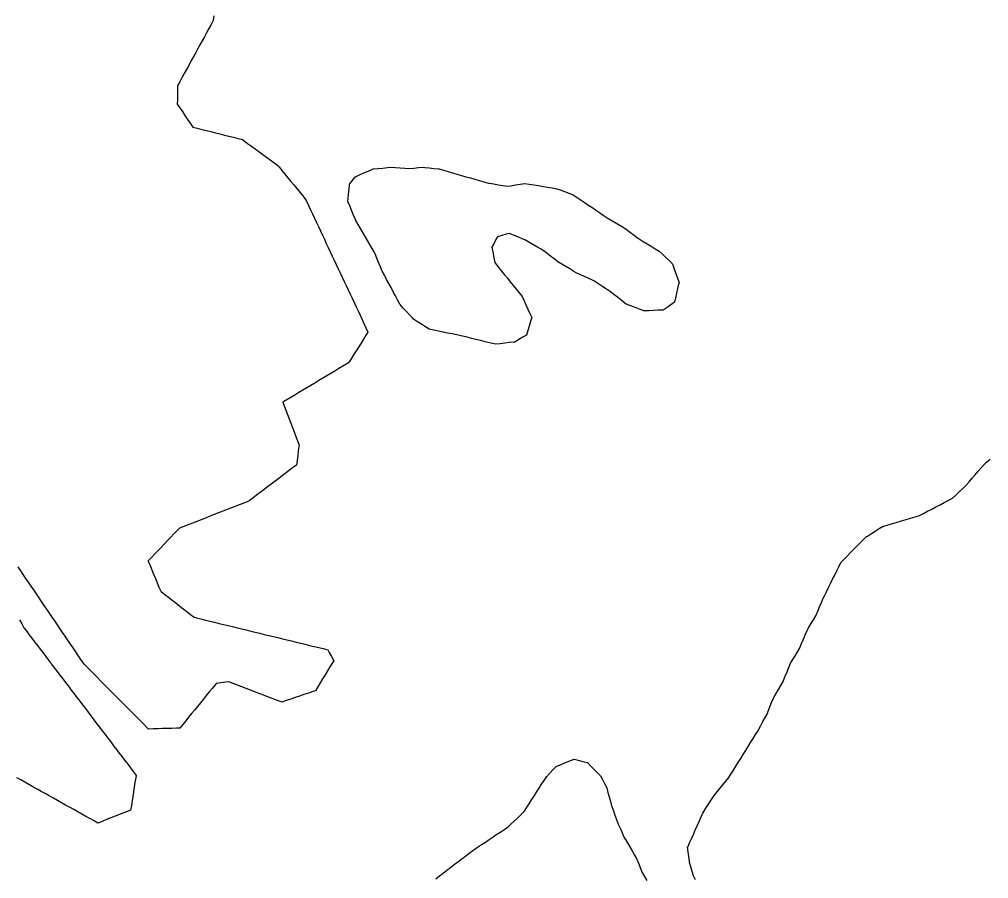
# Model space of a CAD drawing. Header units: millimetres. Extents: x 0 to 2762, y 6 to 2482.
# Drawn here: x 568.8 to 776.7, y 1470.3 to 1654.6 of the extents above; entities that cross this region are included whole.
import ezdxf

# ---------------------------------------------------------------- set-up
doc = ezdxf.new("R2010")
doc.units = ezdxf.units.MM
for name, color, linetype in [('ALL_HOLES', 1, 'Continuous'), ('ALL_ISLANDS', 7, 'Continuous'), ('OUTLINE_ISLAND_01', 7, 'Continuous'), ('OUTLINE_ISLAND_01_HOLE_116', 1, 'Continuous'), ('OUTLINE_ISLAND_01_HOLE_126', 1, 'Continuous')]:
    doc.layers.add(name, color=color, linetype=linetype)

msp = doc.modelspace()

# ---------------------------------------------------------------- linework, layer by layer
at = {"layer": 'ALL_HOLES'}
msp.add_lwpolyline([(639.6238, 1619.2155), (640.2416, 1620.0019), (640.8594, 1620.7882), (640.868, 1620.7921), (641.7786, 1621.2053), (642.6892, 1621.6186), (643.5998, 1622.0318), (644.5105, 1622.4451), (644.7883, 1622.4737), (645.783, 1622.5763), (646.7778, 1622.6788), (647.7725, 1622.7813), (648.7672, 1622.8838), (649.5006, 1622.8241), (650.4973, 1622.7428), (651.494, 1622.6616), (652.4907, 1622.5803), (653.42, 1622.6658), (654.4158, 1622.7574), (655.4116, 1622.849), (655.7339, 1622.8151), (656.7284, 1622.7104), (657.723, 1622.6057), (658.7175, 1622.5011), (658.8141, 1622.4734), (659.7755, 1622.1982), (660.7369, 1621.9229), (661.6983, 1621.6477), (662.6596, 1621.3725), (663.621, 1621.0973), (664.5824, 1620.822), (665.5438, 1620.5468), (666.5052, 1620.2716), (667.4665, 1619.9964), (668.4279, 1619.7211), (669.3893, 1619.4459), (669.55, 1619.4187), (670.5359, 1619.2516), (671.5219, 1619.0845), (672.5078, 1618.9174), (673.4937, 1618.7503), (674.2522, 1618.8782), (675.2383, 1619.0445), (676.2244, 1619.2108), (677.2104, 1619.3771), (678.1588, 1619.2207), (679.1455, 1619.0581), (680.1322, 1618.8954), (681.1189, 1618.7327), (682.1055, 1618.57), (683.0922, 1618.4074), (684.0789, 1618.2447), (684.8039, 1617.9779), (685.7424, 1617.6325), (686.6808, 1617.2872), (687.6193, 1616.9418), (688.2596, 1616.5057), (689.0861, 1615.9427), (689.9127, 1615.3798), (690.7392, 1614.8169), (691.5657, 1614.254), (692.3922, 1613.691), (693.2187, 1613.1281), (694.0452, 1612.5652), (694.8717, 1612.0022), (695.7254, 1611.514), (696.5935, 1611.0176), (697.4616, 1610.5212), (698.3297, 1610.0247), (699.0506, 1609.4787), (699.8477, 1608.8748), (700.6448, 1608.271), (701.4419, 1607.6672), (701.7612, 1607.4703), (702.6124, 1606.9454), (703.4636, 1606.4204), (704.3147, 1605.8955), (705.1659, 1605.3706), (706.017, 1604.8457), (706.6425, 1604.2607), (707.3729, 1603.5777), (708.1033, 1602.8946), (708.8337, 1602.2116), (708.9416, 1601.9108), (709.2792, 1600.9695), (709.6168, 1600.0282), (709.9543, 1599.087), (710.2919, 1598.1457), (710.2123, 1597.7898), (709.9938, 1596.814), (709.7753, 1595.8382), (709.5568, 1594.8623), (709.3383, 1593.8865), (708.5452, 1593.3366), (707.7234, 1592.7669), (706.9015, 1592.1972), (706.8292, 1592.1944), (705.8299, 1592.1556), (704.8307, 1592.1168), (703.8314, 1592.0781), (702.8322, 1592.0393), (702.7317, 1592.0767), (701.7945, 1592.4255), (700.8574, 1592.7744), (699.9202, 1593.1232), (698.983, 1593.4721), (698.6758, 1593.7147), (697.891, 1594.3344), (697.1061, 1594.9541), (696.3213, 1595.5739), (695.5365, 1596.1936), (695.3934, 1596.286), (694.5533, 1596.8284), (693.7132, 1597.3708), (692.8731, 1597.9132), (692.033, 1598.4557), (691.8546, 1598.5383), (690.9473, 1598.9588), (690.04, 1599.3793), (689.1327, 1599.7997), (688.2254, 1600.2202), (687.7417, 1600.5121), (686.8855, 1601.0287), (686.0292, 1601.5453), (685.173, 1602.0619), (684.3168, 1602.5785), (683.5337, 1603.1748), (682.738, 1603.7805), (681.9423, 1604.3863), (681.1467, 1604.992), (680.6851, 1605.2608), (679.821, 1605.764), (678.9569, 1606.2673), (678.0927, 1606.7706), (677.2286, 1607.2738), (676.6427, 1607.5174), (675.7193, 1607.9012), (674.7959, 1608.2851), (673.8725, 1608.6689), (673.2441, 1608.486), (672.284, 1608.2065), (671.3238, 1607.927), (671.0827, 1607.4629), (670.6216, 1606.5756), (670.1605, 1605.6882), (670.2211, 1605.3495), (670.3973, 1604.3651), (670.5735, 1603.3807), (670.7496, 1602.3964), (670.9634, 1602.1319), (671.5921, 1601.3542), (672.2207, 1600.5765), (672.8493, 1599.7988), (673.478, 1599.0211), (674.1066, 1598.2434), (674.7353, 1597.4657), (675.3639, 1596.688), (675.9925, 1595.9103), (676.6212, 1595.1326), (676.6219, 1595.131), (677.0406, 1594.2228), (677.4593, 1593.3147), (677.8781, 1592.4066), (678.2968, 1591.4985), (678.7155, 1590.5904), (678.4604, 1589.7348), (678.1746, 1588.7765), (677.8889, 1587.8182), (677.6032, 1586.8599), (676.7996, 1586.3818), (675.9402, 1585.8705), (675.0808, 1585.3592), (674.8822, 1585.3357), (673.8891, 1585.2184), (672.896, 1585.1012), (671.9029, 1584.9839), (670.9098, 1584.8666), (670.6388, 1584.934), (669.6683, 1585.1751), (668.6978, 1585.4163), (667.7273, 1585.6575), (666.7568, 1585.8987), (665.7864, 1586.1398), (664.8159, 1586.381), (663.8454, 1586.6222), (663.5787, 1586.6778), (662.5997, 1586.8818), (661.6207, 1587.0858), (660.6417, 1587.2897), (659.6628, 1587.4937), (658.6838, 1587.6977), (657.7048, 1587.9017), (656.7258, 1588.1057), (656.7242, 1588.1068), (655.8815, 1588.6451), (655.0387, 1589.1833), (654.196, 1589.7216), (653.3532, 1590.2599), (653.18, 1590.447), (652.5004, 1591.1806), (651.8208, 1591.9142), (651.1413, 1592.6478), (650.4617, 1593.3814), (650.4009, 1593.4953), (649.93, 1594.3774), (649.459, 1595.2595), (648.988, 1596.1417), (648.517, 1597.0238), (648.046, 1597.9059), (647.575, 1598.7881), (647.104, 1599.6702), (646.633, 1600.5523), (646.6229, 1600.577), (646.2428, 1601.5019), (645.8627, 1602.4269), (645.4826, 1603.3518), (645.1026, 1604.2768), (644.9597, 1604.5233), (644.4584, 1605.3886), (643.957, 1606.2538), (643.4557, 1607.1191), (642.9543, 1607.9843), (642.453, 1608.8496), (641.9516, 1609.7148), (641.4502, 1610.58), (640.9489, 1611.4453), (640.8083, 1611.7843), (640.4253, 1612.7081), (640.0422, 1613.6318), (639.6592, 1614.5555), (639.2761, 1615.4792), (639.331, 1616.0687), (639.4236, 1617.0644), (639.5163, 1618.0601), (639.6089, 1619.0558)], close=True, dxfattribs=at)
for points in [[(713.8099, 1469.9745), (713.374, 1470.8745), (713.1057, 1471.809), (712.8297, 1472.7702), (712.5538, 1473.7313), (712.519, 1474.0055), (712.3931, 1474.9975), (712.2673, 1475.9896), (712.1415, 1476.9816), (712.1495, 1476.9997), (712.5561, 1477.9133), (712.9626, 1478.8269), (713.3691, 1479.7406), (713.7757, 1480.6542), (714.1822, 1481.5678), (714.5888, 1482.4815), (714.9953, 1483.3951), (715.4019, 1484.3087), (715.5264, 1484.5064), (716.0594, 1485.3525), (716.5925, 1486.1986), (717.1255, 1487.0447), (717.6585, 1487.8909), (717.8091, 1488.0741), (718.4441, 1488.8466), (719.0792, 1489.6191), (719.7142, 1490.3916), (720.3492, 1491.1642), (720.9842, 1491.9367), (721.4254, 1492.6466), (721.9532, 1493.496), (722.481, 1494.3453), (723.0089, 1495.1947), (723.5367, 1496.044), (724.0645, 1496.8934), (724.5924, 1497.7427), (725.1202, 1498.5921), (725.648, 1499.4414), (726.1758, 1500.2908), (726.7037, 1501.1401), (727.2315, 1501.9895), (727.3395, 1502.1897), (727.814, 1503.07), (728.2886, 1503.9502), (728.7631, 1504.8304), (729.2377, 1505.7106), (729.4138, 1506.1517), (729.7846, 1507.0804), (730.1554, 1508.0091), (730.5262, 1508.9379), (730.6161, 1509.0928), (731.1178, 1509.9579), (731.6196, 1510.8229), (732.1213, 1511.6879), (732.623, 1512.553), (732.707, 1512.7565), (733.0887, 1513.6808), (733.4703, 1514.6051), (733.8519, 1515.5294), (734.2336, 1516.4538), (734.5816, 1517.0311), (735.0979, 1517.8875), (735.6142, 1518.744), (736.1305, 1519.6004), (736.209, 1519.7886), (736.5938, 1520.7116), (736.9786, 1521.6346), (737.3634, 1522.5576), (737.7482, 1523.4806), (738.0801, 1524.0321), (738.5957, 1524.8889), (739.1113, 1525.7457), (739.627, 1526.6025), (739.6822, 1526.7344), (740.0686, 1527.6567), (740.4551, 1528.579), (740.8415, 1529.5013), (741.228, 1530.4236), (741.4598, 1530.8916), (741.9038, 1531.7876), (742.3477, 1532.6837), (742.7917, 1533.5797), (743.2356, 1534.4758), (743.6796, 1535.3718), (744.1235, 1536.2679), (744.5675, 1537.1639), (745.0114, 1538.06), (745.5602, 1538.6178), (746.2615, 1539.3307), (746.9628, 1540.0435), (747.6641, 1540.7564), (748.3654, 1541.4692), (749.0667, 1542.1821), (749.768, 1542.895), (750.4694, 1543.6078), (750.6924, 1543.7457), (751.5428, 1544.2717), (752.3933, 1544.7978), (753.2438, 1545.3238), (754.0942, 1545.8498), (754.2009, 1545.8814), (755.1597, 1546.1656), (756.1185, 1546.4498), (757.0772, 1546.734), (758.036, 1547.0182), (758.9948, 1547.3024), (759.9535, 1547.5866), (760.9123, 1547.8708), (761.8711, 1548.155), (762.7261, 1548.602), (763.6124, 1549.0652), (764.4986, 1549.5285), (765.3848, 1549.9917), (766.2711, 1550.4549), (767.1573, 1550.9182), (768.0435, 1551.3814), (768.9297, 1551.8447), (769.6309, 1552.5099), (770.3563, 1553.1982), (771.0818, 1553.8865), (771.8072, 1554.5748), (771.8486, 1554.6225), (772.5044, 1555.3775), (773.1601, 1556.1325), (773.8158, 1556.8875), (774.4715, 1557.6426), (775.1272, 1558.3976), (775.7829, 1559.1526), (776.2701, 1559.579), (777.0225, 1560.2376)], [(658.1101, 1470.241), (658.9047, 1470.8481), (659.6993, 1471.4553), (660.4939, 1472.0624), (661.2885, 1472.6695), (662.0832, 1473.2766), (662.8778, 1473.8837), (663.6724, 1474.4908), (664.467, 1475.0979), (665.2617, 1475.705), (666.0563, 1476.3121), (666.2492, 1476.4408), (667.0811, 1476.9957), (667.913, 1477.5507), (668.7448, 1478.1056), (669.5767, 1478.6605), (670.4086, 1479.2155), (671.2405, 1479.7704), (672.0724, 1480.3254), (672.9043, 1480.8803), (673.7362, 1481.4353), (674.1773, 1481.8623), (674.8958, 1482.5578), (675.6143, 1483.2533), (676.3328, 1483.9489), (677.0513, 1484.6444), (677.5717, 1485.4501), (678.1142, 1486.2901), (678.6568, 1487.1301), (679.1994, 1487.9701), (679.742, 1488.8101), (680.2845, 1489.6501), (680.8271, 1490.4901), (681.3697, 1491.3301), (681.9122, 1492.1701), (682.5439, 1492.8487), (683.2253, 1493.5806), (683.9067, 1494.3125), (684.0652, 1494.3777), (684.99, 1494.7582), (685.9148, 1495.1386), (686.8396, 1495.5191), (687.7644, 1495.8995), (688.6627, 1495.6654), (689.6303, 1495.4131), (690.598, 1495.1609), (690.6271, 1495.1319), (691.3359, 1494.4265), (692.0447, 1493.7211), (692.7535, 1493.0158), (693.4623, 1492.3104), (693.8668, 1491.5197), (694.3223, 1490.6294), (694.7777, 1489.7392), (694.7845, 1489.7141), (695.0464, 1488.749), (695.3083, 1487.7839), (695.5701, 1486.8187), (695.832, 1485.8536), (695.8742, 1485.7363), (696.2127, 1484.7954), (696.5512, 1483.8544), (696.8897, 1482.9134), (697.2282, 1481.9725), (697.4288, 1481.5384), (697.8481, 1480.6306), (698.2675, 1479.7228), (698.6869, 1478.8149), (698.7131, 1478.7703), (699.2201, 1477.9084), (699.7272, 1477.0465), (700.2342, 1476.1846), (700.7412, 1475.3226), (701.2483, 1474.4607), (701.5918, 1473.5635), (701.9494, 1472.6296), (702.307, 1471.6957), (702.3806, 1471.568), (702.8794, 1470.7013), (703.3782, 1469.8346)]]:
    msp.add_lwpolyline(points, dxfattribs=at)
at = {"layer": 'ALL_ISLANDS'}
for points in [[(610.4789, 1655.3247), (610.3978, 1654.328), (609.921, 1653.457), (609.4409, 1652.5798), (608.9607, 1651.7026), (608.4806, 1650.8254), (608.0004, 1649.9482), (607.5203, 1649.0711), (607.0401, 1648.1939), (606.5599, 1647.3167), (606.0798, 1646.4395), (605.5996, 1645.5623), (605.1195, 1644.6852), (604.6393, 1643.808), (604.1591, 1642.9308), (603.679, 1642.0536), (603.1988, 1641.1764), (602.7187, 1640.2992), (602.7077, 1639.3992), (602.6956, 1638.3993), (602.6835, 1637.3993), (602.6713, 1636.3994), (603.1998, 1635.6111), (603.7566, 1634.7805), (604.3134, 1633.9499), (604.8703, 1633.1193), (605.4271, 1632.2886), (605.9839, 1631.458), (605.9957, 1631.455), (606.9657, 1631.2116), (607.9356, 1630.9682), (608.9055, 1630.7247), (609.8754, 1630.4813), (610.8453, 1630.2379), (611.8152, 1629.9944), (612.7852, 1629.751), (613.7551, 1629.5075), (614.725, 1629.2641), (615.6949, 1629.0207), (616.6648, 1628.7772), (616.9566, 1628.5635), (617.7634, 1627.9726), (618.5701, 1627.3818), (619.3769, 1626.7909), (620.1837, 1626.2), (620.9904, 1625.6092), (621.7972, 1625.0183), (622.604, 1624.4274), (623.4107, 1623.8365), (624.2175, 1623.2457), (624.4924, 1622.9105), (625.1265, 1622.1373), (625.7607, 1621.3641), (626.3948, 1620.5909), (627.029, 1619.8177), (627.6631, 1619.0445), (628.2973, 1618.2713), (628.9314, 1617.4981), (629.5656, 1616.7248), (630.1997, 1615.9516), (630.3877, 1615.5514), (630.8128, 1614.6463), (631.2379, 1613.7411), (631.663, 1612.836), (632.0881, 1611.9308), (632.5132, 1611.0257), (632.9383, 1610.1205), (633.3634, 1609.2154), (633.7885, 1608.3102), (634.2136, 1607.4051), (634.6387, 1606.4999), (635.0638, 1605.5948), (635.4889, 1604.6896), (635.914, 1603.7845), (636.3391, 1602.8793), (636.7642, 1601.9742), (637.1892, 1601.069), (637.6143, 1600.1639), (638.0394, 1599.2587), (638.4645, 1598.3536), (638.8896, 1597.4484), (639.3147, 1596.5433), (639.7398, 1595.6381), (640.1649, 1594.733), (640.59, 1593.8278), (641.0151, 1592.9227), (641.4402, 1592.0176), (641.8653, 1591.1124), (642.2904, 1590.2073), (642.7155, 1589.3021), (643.1406, 1588.397), (643.5657, 1587.4918), (643.1455, 1586.823), (642.6136, 1585.9762), (642.0816, 1585.1294), (641.5496, 1584.2826), (641.0177, 1583.4359), (640.4857, 1582.5891), (639.9538, 1581.7423), (639.4218, 1580.8956), (639.051, 1580.6732), (638.1935, 1580.1588), (637.3359, 1579.6444), (636.4783, 1579.1301), (635.6208, 1578.6157), (634.7632, 1578.1013), (633.9056, 1577.587), (633.048, 1577.0726), (632.1905, 1576.5582), (631.3329, 1576.0439), (630.4753, 1575.5295), (629.6178, 1575.0151), (628.7602, 1574.5008), (627.9026, 1573.9864), (627.0451, 1573.472), (626.1875, 1572.9577), (625.3299, 1572.4433), (625.6207, 1571.673), (625.9739, 1570.7374), (626.327, 1569.8018), (626.6802, 1568.8663), (627.0333, 1567.9307), (627.3865, 1566.9952), (627.7397, 1566.0596), (628.0928, 1565.124), (628.446, 1564.1885), (628.7991, 1563.2529), (628.758, 1562.9426), (628.6266, 1561.9513), (628.4952, 1560.96), (628.3638, 1559.9686), (628.2324, 1558.9773), (627.6205, 1558.5138), (626.8234, 1557.91), (626.0262, 1557.3062), (625.2291, 1556.7024), (624.4319, 1556.0987), (623.6348, 1555.4949), (622.8376, 1554.8911), (622.0405, 1554.2873), (621.2433, 1553.6835), (620.4462, 1553.0797), (619.6491, 1552.4759), (618.8519, 1551.8722), (618.0548, 1551.2684), (618.024, 1551.2563), (617.0929, 1550.8917), (616.1617, 1550.527), (615.2306, 1550.1624), (614.2995, 1549.7977), (613.3683, 1549.4331), (612.4372, 1549.0684), (611.506, 1548.7037), (610.5749, 1548.3391), (609.6437, 1547.9744), (608.7126, 1547.6098), (607.7814, 1547.2451), (606.8503, 1546.8805), (605.9192, 1546.5158), (604.988, 1546.1512), (604.0569, 1545.7865), (603.1257, 1545.4219), (602.6475, 1544.9221), (601.956, 1544.1997), (601.2646, 1543.4773), (600.5732, 1542.7548), (599.8817, 1542.0324), (599.1903, 1541.3099), (598.4989, 1540.5875), (597.8074, 1539.8651), (597.116, 1539.1426), (596.4246, 1538.4202), (596.4527, 1538.3522), (596.8348, 1537.4281), (597.2169, 1536.504), (597.599, 1535.5798), (597.9811, 1534.6557), (598.3631, 1533.7316), (598.7452, 1532.8075), (599.1273, 1531.8833), (599.1896, 1531.8349), (599.979, 1531.2211), (600.7684, 1530.6072), (601.5578, 1529.9933), (602.3472, 1529.3794), (603.1366, 1528.7656), (603.926, 1528.1517), (604.7154, 1527.5378), (605.5048, 1526.924), (606.2942, 1526.3101), (606.7641, 1526.1959), (607.7359, 1525.9599), (608.7076, 1525.7238), (609.6793, 1525.4878), (610.6511, 1525.2517), (611.6228, 1525.0156), (612.5946, 1524.7796), (613.5663, 1524.5435), (614.538, 1524.3075), (615.5098, 1524.0714), (616.4815, 1523.8354), (617.4532, 1523.5993), (618.425, 1523.3632), (619.3967, 1523.1272), (620.3685, 1522.8911), (621.3402, 1522.6551), (622.3119, 1522.419), (623.2837, 1522.1829), (624.2554, 1521.9469), (625.2272, 1521.7108), (626.1989, 1521.4748), (627.1706, 1521.2387), (628.1424, 1521.0027), (629.1141, 1520.7666), (630.0859, 1520.5305), (631.0576, 1520.2945), (632.0293, 1520.0584), (633.0011, 1519.8224), (633.9728, 1519.5863), (634.9445, 1519.3502), (635.2664, 1518.7525), (635.7404, 1517.872), (636.2145, 1516.9915), (635.9326, 1516.5303), (635.411, 1515.6771), (634.8894, 1514.8239), (634.3679, 1513.9707), (633.8463, 1513.1175), (633.3247, 1512.2643), (632.8031, 1511.4111), (632.2815, 1510.5579), (631.7276, 1510.3693), (630.781, 1510.0468), (629.8344, 1509.7244), (628.8878, 1509.402), (627.9412, 1509.0796), (626.9946, 1508.7571), (626.048, 1508.4347), (625.1014, 1508.1123), (624.92, 1508.1813), (623.9853, 1508.5369), (623.0506, 1508.8924), (622.116, 1509.248), (621.1813, 1509.6035), (620.2467, 1509.9591), (619.312, 1510.3146), (618.3774, 1510.6702), (617.4427, 1511.0257), (616.508, 1511.3813), (615.5734, 1511.7368), (614.6387, 1512.0923), (613.7041, 1512.4479), (613.0122, 1512.365), (612.0193, 1512.246), (611.0264, 1512.1271), (610.7946, 1511.8433), (610.162, 1511.0689), (609.5294, 1510.2944), (608.8967, 1509.52), (608.2641, 1508.7456), (607.6314, 1507.9711), (606.9988, 1507.1967), (606.3662, 1506.4222), (605.7335, 1505.6478), (605.1009, 1504.8733), (604.4683, 1504.0989), (603.8356, 1503.3244), (603.203, 1502.55), (602.5138, 1502.5266), (601.5144, 1502.4926), (600.5149, 1502.4587), (599.5155, 1502.4248), (598.5161, 1502.3909), (597.5167, 1502.357), (596.5172, 1502.3231), (596.0926, 1502.7504), (595.3878, 1503.4598), (594.683, 1504.1692), (593.9782, 1504.8786), (593.2734, 1505.588), (592.5686, 1506.2974), (591.8637, 1507.0068), (591.1589, 1507.7162), (590.4541, 1508.4256), (589.7493, 1509.135), (589.0445, 1509.8444), (588.3397, 1510.5537), (587.6349, 1511.2631), (586.9301, 1511.9725), (586.2252, 1512.6819), (585.5204, 1513.3913), (584.8156, 1514.1007), (584.1108, 1514.8101), (583.406, 1515.5195), (582.7012, 1516.2289), (582.5561, 1516.4428), (581.9947, 1517.2704), (581.4334, 1518.098), (580.872, 1518.9256), (580.3107, 1519.7531), (579.7494, 1520.5807), (579.188, 1521.4083), (578.6267, 1522.2359), (578.0653, 1523.0635), (577.504, 1523.8911), (576.9427, 1524.7186), (576.3813, 1525.5462), (575.82, 1526.3738), (575.2586, 1527.2014), (574.6973, 1528.029), (574.1359, 1528.8566), (573.5746, 1529.6841), (573.0133, 1530.5117), (572.4519, 1531.3393), (571.8906, 1532.1669), (571.3292, 1532.9945), (570.7679, 1533.8221), (570.2066, 1534.6496), (569.6452, 1535.4772), (569.0839, 1536.3048), (568.5225, 1537.1324)], [(568.7948, 1525.7739), (569.2908, 1524.9056), (569.7868, 1524.0372), (570.2334, 1523.4501), (570.8387, 1522.6541), (571.4441, 1521.8581), (572.0494, 1521.0622), (572.6548, 1520.2662), (573.2601, 1519.4703), (573.8655, 1518.6743), (574.4709, 1517.8784), (575.0762, 1517.0824), (575.6816, 1516.2865), (576.2869, 1515.4905), (576.8923, 1514.6946), (577.4977, 1513.8986), (578.103, 1513.1027), (578.7084, 1512.3067), (579.3137, 1511.5108), (579.9191, 1510.7148), (580.5245, 1509.9189), (581.1298, 1509.1229), (581.7352, 1508.3269), (582.3405, 1507.531), (582.9459, 1506.735), (583.5512, 1505.9391), (584.1566, 1505.1431), (584.762, 1504.3472), (585.3673, 1503.5512), (585.9727, 1502.7553), (586.578, 1501.9593), (587.1834, 1501.1634), (587.7888, 1500.3674), (588.3941, 1499.5715), (588.9995, 1498.7755), (589.6048, 1497.9796), (590.2102, 1497.1836), (590.8155, 1496.3877), (591.4209, 1495.5917), (592.0263, 1494.7957), (592.6316, 1493.9998), (593.237, 1493.2038), (593.8423, 1492.4079), (593.7537, 1491.8476), (593.5975, 1490.8599), (593.4413, 1489.8721), (593.2852, 1488.8844), (593.129, 1487.8967), (592.9728, 1486.909), (592.8166, 1485.9212), (592.6604, 1484.9335), (592.1331, 1484.7277), (591.2016, 1484.3641), (590.27, 1484.0005), (589.3385, 1483.6368), (588.4069, 1483.2732), (587.4754, 1482.9096), (586.5438, 1482.546), (585.6123, 1482.1823), (584.8092, 1482.6315), (583.9364, 1483.1197), (583.0637, 1483.6079), (582.1909, 1484.096), (581.3182, 1484.5842), (580.4454, 1485.0724), (579.5727, 1485.5605), (578.6999, 1486.0487), (577.8272, 1486.5368), (576.9544, 1487.025), (576.0817, 1487.5132), (575.2089, 1488.0013), (574.3362, 1488.4895), (573.4634, 1488.9777), (572.5907, 1489.4658), (571.7179, 1489.954), (570.8452, 1490.4422), (569.9724, 1490.9303), (569.0997, 1491.4185), (568.2269, 1491.9066)]]:
    msp.add_lwpolyline(points, dxfattribs=at)
at = {"layer": 'OUTLINE_ISLAND_01'}
for points in [[(610.4789, 1655.3247), (610.3978, 1654.328), (609.921, 1653.457), (609.4409, 1652.5798), (608.9607, 1651.7026), (608.4806, 1650.8254), (608.0004, 1649.9482), (607.5203, 1649.0711), (607.0401, 1648.1939), (606.5599, 1647.3167), (606.0798, 1646.4395), (605.5996, 1645.5623), (605.1195, 1644.6852), (604.6393, 1643.808), (604.1591, 1642.9308), (603.679, 1642.0536), (603.1988, 1641.1764), (602.7187, 1640.2992), (602.7077, 1639.3992), (602.6956, 1638.3993), (602.6835, 1637.3993), (602.6713, 1636.3994), (603.1998, 1635.6111), (603.7566, 1634.7805), (604.3134, 1633.9499), (604.8703, 1633.1193), (605.4271, 1632.2886), (605.9839, 1631.458), (605.9957, 1631.455), (606.9657, 1631.2116), (607.9356, 1630.9682), (608.9055, 1630.7247), (609.8754, 1630.4813), (610.8453, 1630.2379), (611.8152, 1629.9944), (612.7852, 1629.751), (613.7551, 1629.5075), (614.725, 1629.2641), (615.6949, 1629.0207), (616.6648, 1628.7772), (616.9566, 1628.5635), (617.7634, 1627.9726), (618.5701, 1627.3818), (619.3769, 1626.7909), (620.1837, 1626.2), (620.9904, 1625.6092), (621.7972, 1625.0183), (622.604, 1624.4274), (623.4107, 1623.8365), (624.2175, 1623.2457), (624.4924, 1622.9105), (625.1265, 1622.1373), (625.7607, 1621.3641), (626.3948, 1620.5909), (627.029, 1619.8177), (627.6631, 1619.0445), (628.2973, 1618.2713), (628.9314, 1617.4981), (629.5656, 1616.7248), (630.1997, 1615.9516), (630.3877, 1615.5514), (630.8128, 1614.6463), (631.2379, 1613.7411), (631.663, 1612.836), (632.0881, 1611.9308), (632.5132, 1611.0257), (632.9383, 1610.1205), (633.3634, 1609.2154), (633.7885, 1608.3102), (634.2136, 1607.4051), (634.6387, 1606.4999), (635.0638, 1605.5948), (635.4889, 1604.6896), (635.914, 1603.7845), (636.3391, 1602.8793), (636.7642, 1601.9742), (637.1892, 1601.069), (637.6143, 1600.1639), (638.0394, 1599.2587), (638.4645, 1598.3536), (638.8896, 1597.4484), (639.3147, 1596.5433), (639.7398, 1595.6381), (640.1649, 1594.733), (640.59, 1593.8278), (641.0151, 1592.9227), (641.4402, 1592.0176), (641.8653, 1591.1124), (642.2904, 1590.2073), (642.7155, 1589.3021), (643.1406, 1588.397), (643.5657, 1587.4918), (643.1455, 1586.823), (642.6136, 1585.9762), (642.0816, 1585.1294), (641.5496, 1584.2826), (641.0177, 1583.4359), (640.4857, 1582.5891), (639.9538, 1581.7423), (639.4218, 1580.8956), (639.051, 1580.6732), (638.1935, 1580.1588), (637.3359, 1579.6444), (636.4783, 1579.1301), (635.6208, 1578.6157), (634.7632, 1578.1013), (633.9056, 1577.587), (633.048, 1577.0726), (632.1905, 1576.5582), (631.3329, 1576.0439), (630.4753, 1575.5295), (629.6178, 1575.0151), (628.7602, 1574.5008), (627.9026, 1573.9864), (627.0451, 1573.472), (626.1875, 1572.9577), (625.3299, 1572.4433), (625.6207, 1571.673), (625.9739, 1570.7374), (626.327, 1569.8018), (626.6802, 1568.8663), (627.0333, 1567.9307), (627.3865, 1566.9952), (627.7397, 1566.0596), (628.0928, 1565.124), (628.446, 1564.1885), (628.7991, 1563.2529), (628.758, 1562.9426), (628.6266, 1561.9513), (628.4952, 1560.96), (628.3638, 1559.9686), (628.2324, 1558.9773), (627.6205, 1558.5138), (626.8234, 1557.91), (626.0262, 1557.3062), (625.2291, 1556.7024), (624.4319, 1556.0987), (623.6348, 1555.4949), (622.8376, 1554.8911), (622.0405, 1554.2873), (621.2433, 1553.6835), (620.4462, 1553.0797), (619.6491, 1552.4759), (618.8519, 1551.8722), (618.0548, 1551.2684), (618.024, 1551.2563), (617.0929, 1550.8917), (616.1617, 1550.527), (615.2306, 1550.1624), (614.2995, 1549.7977), (613.3683, 1549.4331), (612.4372, 1549.0684), (611.506, 1548.7037), (610.5749, 1548.3391), (609.6437, 1547.9744), (608.7126, 1547.6098), (607.7814, 1547.2451), (606.8503, 1546.8805), (605.9192, 1546.5158), (604.988, 1546.1512), (604.0569, 1545.7865), (603.1257, 1545.4219), (602.6475, 1544.9221), (601.956, 1544.1997), (601.2646, 1543.4773), (600.5732, 1542.7548), (599.8817, 1542.0324), (599.1903, 1541.3099), (598.4989, 1540.5875), (597.8074, 1539.8651), (597.116, 1539.1426), (596.4246, 1538.4202), (596.4527, 1538.3522), (596.8348, 1537.4281), (597.2169, 1536.504), (597.599, 1535.5798), (597.9811, 1534.6557), (598.3631, 1533.7316), (598.7452, 1532.8075), (599.1273, 1531.8833), (599.1896, 1531.8349), (599.979, 1531.2211), (600.7684, 1530.6072), (601.5578, 1529.9933), (602.3472, 1529.3794), (603.1366, 1528.7656), (603.926, 1528.1517), (604.7154, 1527.5378), (605.5048, 1526.924), (606.2942, 1526.3101), (606.7641, 1526.1959), (607.7359, 1525.9599), (608.7076, 1525.7238), (609.6793, 1525.4878), (610.6511, 1525.2517), (611.6228, 1525.0156), (612.5946, 1524.7796), (613.5663, 1524.5435), (614.538, 1524.3075), (615.5098, 1524.0714), (616.4815, 1523.8354), (617.4532, 1523.5993), (618.425, 1523.3632), (619.3967, 1523.1272), (620.3685, 1522.8911), (621.3402, 1522.6551), (622.3119, 1522.419), (623.2837, 1522.1829), (624.2554, 1521.9469), (625.2272, 1521.7108), (626.1989, 1521.4748), (627.1706, 1521.2387), (628.1424, 1521.0027), (629.1141, 1520.7666), (630.0859, 1520.5305), (631.0576, 1520.2945), (632.0293, 1520.0584), (633.0011, 1519.8224), (633.9728, 1519.5863), (634.9445, 1519.3502), (635.2664, 1518.7525), (635.7404, 1517.872), (636.2145, 1516.9915), (635.9326, 1516.5303), (635.411, 1515.6771), (634.8894, 1514.8239), (634.3679, 1513.9707), (633.8463, 1513.1175), (633.3247, 1512.2643), (632.8031, 1511.4111), (632.2815, 1510.5579), (631.7276, 1510.3693), (630.781, 1510.0468), (629.8344, 1509.7244), (628.8878, 1509.402), (627.9412, 1509.0796), (626.9946, 1508.7571), (626.048, 1508.4347), (625.1014, 1508.1123), (624.92, 1508.1813), (623.9853, 1508.5369), (623.0506, 1508.8924), (622.116, 1509.248), (621.1813, 1509.6035), (620.2467, 1509.9591), (619.312, 1510.3146), (618.3774, 1510.6702), (617.4427, 1511.0257), (616.508, 1511.3813), (615.5734, 1511.7368), (614.6387, 1512.0923), (613.7041, 1512.4479), (613.0122, 1512.365), (612.0193, 1512.246), (611.0264, 1512.1271), (610.7946, 1511.8433), (610.162, 1511.0689), (609.5294, 1510.2944), (608.8967, 1509.52), (608.2641, 1508.7456), (607.6314, 1507.9711), (606.9988, 1507.1967), (606.3662, 1506.4222), (605.7335, 1505.6478), (605.1009, 1504.8733), (604.4683, 1504.0989), (603.8356, 1503.3244), (603.203, 1502.55), (602.5138, 1502.5266), (601.5144, 1502.4926), (600.5149, 1502.4587), (599.5155, 1502.4248), (598.5161, 1502.3909), (597.5167, 1502.357), (596.5172, 1502.3231), (596.0926, 1502.7504), (595.3878, 1503.4598), (594.683, 1504.1692), (593.9782, 1504.8786), (593.2734, 1505.588), (592.5686, 1506.2974), (591.8637, 1507.0068), (591.1589, 1507.7162), (590.4541, 1508.4256), (589.7493, 1509.135), (589.0445, 1509.8444), (588.3397, 1510.5537), (587.6349, 1511.2631), (586.9301, 1511.9725), (586.2252, 1512.6819), (585.5204, 1513.3913), (584.8156, 1514.1007), (584.1108, 1514.8101), (583.406, 1515.5195), (582.7012, 1516.2289), (582.5561, 1516.4428), (581.9947, 1517.2704), (581.4334, 1518.098), (580.872, 1518.9256), (580.3107, 1519.7531), (579.7494, 1520.5807), (579.188, 1521.4083), (578.6267, 1522.2359), (578.0653, 1523.0635), (577.504, 1523.8911), (576.9427, 1524.7186), (576.3813, 1525.5462), (575.82, 1526.3738), (575.2586, 1527.2014), (574.6973, 1528.029), (574.1359, 1528.8566), (573.5746, 1529.6841), (573.0133, 1530.5117), (572.4519, 1531.3393), (571.8906, 1532.1669), (571.3292, 1532.9945), (570.7679, 1533.8221), (570.2066, 1534.6496), (569.6452, 1535.4772), (569.0839, 1536.3048), (568.5225, 1537.1324)], [(568.7948, 1525.7739), (569.2908, 1524.9056), (569.7868, 1524.0372), (570.2334, 1523.4501), (570.8387, 1522.6541), (571.4441, 1521.8581), (572.0494, 1521.0622), (572.6548, 1520.2662), (573.2601, 1519.4703), (573.8655, 1518.6743), (574.4709, 1517.8784), (575.0762, 1517.0824), (575.6816, 1516.2865), (576.2869, 1515.4905), (576.8923, 1514.6946), (577.4977, 1513.8986), (578.103, 1513.1027), (578.7084, 1512.3067), (579.3137, 1511.5108), (579.9191, 1510.7148), (580.5245, 1509.9189), (581.1298, 1509.1229), (581.7352, 1508.3269), (582.3405, 1507.531), (582.9459, 1506.735), (583.5512, 1505.9391), (584.1566, 1505.1431), (584.762, 1504.3472), (585.3673, 1503.5512), (585.9727, 1502.7553), (586.578, 1501.9593), (587.1834, 1501.1634), (587.7888, 1500.3674), (588.3941, 1499.5715), (588.9995, 1498.7755), (589.6048, 1497.9796), (590.2102, 1497.1836), (590.8155, 1496.3877), (591.4209, 1495.5917), (592.0263, 1494.7957), (592.6316, 1493.9998), (593.237, 1493.2038), (593.8423, 1492.4079), (593.7537, 1491.8476), (593.5975, 1490.8599), (593.4413, 1489.8721), (593.2852, 1488.8844), (593.129, 1487.8967), (592.9728, 1486.909), (592.8166, 1485.9212), (592.6604, 1484.9335), (592.1331, 1484.7277), (591.2016, 1484.3641), (590.27, 1484.0005), (589.3385, 1483.6368), (588.4069, 1483.2732), (587.4754, 1482.9096), (586.5438, 1482.546), (585.6123, 1482.1823), (584.8092, 1482.6315), (583.9364, 1483.1197), (583.0637, 1483.6079), (582.1909, 1484.096), (581.3182, 1484.5842), (580.4454, 1485.0724), (579.5727, 1485.5605), (578.6999, 1486.0487), (577.8272, 1486.5368), (576.9544, 1487.025), (576.0817, 1487.5132), (575.2089, 1488.0013), (574.3362, 1488.4895), (573.4634, 1488.9777), (572.5907, 1489.4658), (571.7179, 1489.954), (570.8452, 1490.4422), (569.9724, 1490.9303), (569.0997, 1491.4185), (568.2269, 1491.9066)]]:
    msp.add_lwpolyline(points, dxfattribs=at)
at = {"layer": 'OUTLINE_ISLAND_01_HOLE_116'}
for points in [[(713.8099, 1469.9745), (713.374, 1470.8745), (713.1057, 1471.809), (712.8297, 1472.7702), (712.5538, 1473.7313), (712.519, 1474.0055), (712.3931, 1474.9975), (712.2673, 1475.9896), (712.1415, 1476.9816), (712.1495, 1476.9997), (712.5561, 1477.9133), (712.9626, 1478.8269), (713.3691, 1479.7406), (713.7757, 1480.6542), (714.1822, 1481.5678), (714.5888, 1482.4815), (714.9953, 1483.3951), (715.4019, 1484.3087), (715.5264, 1484.5064), (716.0594, 1485.3525), (716.5925, 1486.1986), (717.1255, 1487.0447), (717.6585, 1487.8909), (717.8091, 1488.0741), (718.4441, 1488.8466), (719.0792, 1489.6191), (719.7142, 1490.3916), (720.3492, 1491.1642), (720.9842, 1491.9367), (721.4254, 1492.6466), (721.9532, 1493.496), (722.481, 1494.3453), (723.0089, 1495.1947), (723.5367, 1496.044), (724.0645, 1496.8934), (724.5924, 1497.7427), (725.1202, 1498.5921), (725.648, 1499.4414), (726.1758, 1500.2908), (726.7037, 1501.1401), (727.2315, 1501.9895), (727.3395, 1502.1897), (727.814, 1503.07), (728.2886, 1503.9502), (728.7631, 1504.8304), (729.2377, 1505.7106), (729.4138, 1506.1517), (729.7846, 1507.0804), (730.1554, 1508.0091), (730.5262, 1508.9379), (730.6161, 1509.0928), (731.1178, 1509.9579), (731.6196, 1510.8229), (732.1213, 1511.6879), (732.623, 1512.553), (732.707, 1512.7565), (733.0887, 1513.6808), (733.4703, 1514.6051), (733.8519, 1515.5294), (734.2336, 1516.4538), (734.5816, 1517.0311), (735.0979, 1517.8875), (735.6142, 1518.744), (736.1305, 1519.6004), (736.209, 1519.7886), (736.5938, 1520.7116), (736.9786, 1521.6346), (737.3634, 1522.5576), (737.7482, 1523.4806), (738.0801, 1524.0321), (738.5957, 1524.8889), (739.1113, 1525.7457), (739.627, 1526.6025), (739.6822, 1526.7344), (740.0686, 1527.6567), (740.4551, 1528.579), (740.8415, 1529.5013), (741.228, 1530.4236), (741.4598, 1530.8916), (741.9038, 1531.7876), (742.3477, 1532.6837), (742.7917, 1533.5797), (743.2356, 1534.4758), (743.6796, 1535.3718), (744.1235, 1536.2679), (744.5675, 1537.1639), (745.0114, 1538.06), (745.5602, 1538.6178), (746.2615, 1539.3307), (746.9628, 1540.0435), (747.6641, 1540.7564), (748.3654, 1541.4692), (749.0667, 1542.1821), (749.768, 1542.895), (750.4694, 1543.6078), (750.6924, 1543.7457), (751.5428, 1544.2717), (752.3933, 1544.7978), (753.2438, 1545.3238), (754.0942, 1545.8498), (754.2009, 1545.8814), (755.1597, 1546.1656), (756.1185, 1546.4498), (757.0772, 1546.734), (758.036, 1547.0182), (758.9948, 1547.3024), (759.9535, 1547.5866), (760.9123, 1547.8708), (761.8711, 1548.155), (762.7261, 1548.602), (763.6124, 1549.0652), (764.4986, 1549.5285), (765.3848, 1549.9917), (766.2711, 1550.4549), (767.1573, 1550.9182), (768.0435, 1551.3814), (768.9297, 1551.8447), (769.6309, 1552.5099), (770.3563, 1553.1982), (771.0818, 1553.8865), (771.8072, 1554.5748), (771.8486, 1554.6225), (772.5044, 1555.3775), (773.1601, 1556.1325), (773.8158, 1556.8875), (774.4715, 1557.6426), (775.1272, 1558.3976), (775.7829, 1559.1526), (776.2701, 1559.579), (777.0225, 1560.2376)], [(658.1101, 1470.241), (658.9047, 1470.8481), (659.6993, 1471.4553), (660.4939, 1472.0624), (661.2885, 1472.6695), (662.0832, 1473.2766), (662.8778, 1473.8837), (663.6724, 1474.4908), (664.467, 1475.0979), (665.2617, 1475.705), (666.0563, 1476.3121), (666.2492, 1476.4408), (667.0811, 1476.9957), (667.913, 1477.5507), (668.7448, 1478.1056), (669.5767, 1478.6605), (670.4086, 1479.2155), (671.2405, 1479.7704), (672.0724, 1480.3254), (672.9043, 1480.8803), (673.7362, 1481.4353), (674.1773, 1481.8623), (674.8958, 1482.5578), (675.6143, 1483.2533), (676.3328, 1483.9489), (677.0513, 1484.6444), (677.5717, 1485.4501), (678.1142, 1486.2901), (678.6568, 1487.1301), (679.1994, 1487.9701), (679.742, 1488.8101), (680.2845, 1489.6501), (680.8271, 1490.4901), (681.3697, 1491.3301), (681.9122, 1492.1701), (682.5439, 1492.8487), (683.2253, 1493.5806), (683.9067, 1494.3125), (684.0652, 1494.3777), (684.99, 1494.7582), (685.9148, 1495.1386), (686.8396, 1495.5191), (687.7644, 1495.8995), (688.6627, 1495.6654), (689.6303, 1495.4131), (690.598, 1495.1609), (690.6271, 1495.1319), (691.3359, 1494.4265), (692.0447, 1493.7211), (692.7535, 1493.0158), (693.4623, 1492.3104), (693.8668, 1491.5197), (694.3223, 1490.6294), (694.7777, 1489.7392), (694.7845, 1489.7141), (695.0464, 1488.749), (695.3083, 1487.7839), (695.5701, 1486.8187), (695.832, 1485.8536), (695.8742, 1485.7363), (696.2127, 1484.7954), (696.5512, 1483.8544), (696.8897, 1482.9134), (697.2282, 1481.9725), (697.4288, 1481.5384), (697.8481, 1480.6306), (698.2675, 1479.7228), (698.6869, 1478.8149), (698.7131, 1478.7703), (699.2201, 1477.9084), (699.7272, 1477.0465), (700.2342, 1476.1846), (700.7412, 1475.3226), (701.2483, 1474.4607), (701.5918, 1473.5635), (701.9494, 1472.6296), (702.307, 1471.6957), (702.3806, 1471.568), (702.8794, 1470.7013), (703.3782, 1469.8346)]]:
    msp.add_lwpolyline(points, dxfattribs=at)
at = {"layer": 'OUTLINE_ISLAND_01_HOLE_126'}
msp.add_lwpolyline([(639.6238, 1619.2155), (640.2416, 1620.0019), (640.8594, 1620.7882), (640.868, 1620.7921), (641.7786, 1621.2053), (642.6892, 1621.6186), (643.5998, 1622.0318), (644.5105, 1622.4451), (644.7883, 1622.4737), (645.783, 1622.5763), (646.7778, 1622.6788), (647.7725, 1622.7813), (648.7672, 1622.8838), (649.5006, 1622.8241), (650.4973, 1622.7428), (651.494, 1622.6616), (652.4907, 1622.5803), (653.42, 1622.6658), (654.4158, 1622.7574), (655.4116, 1622.849), (655.7339, 1622.8151), (656.7284, 1622.7104), (657.723, 1622.6057), (658.7175, 1622.5011), (658.8141, 1622.4734), (659.7755, 1622.1982), (660.7369, 1621.9229), (661.6983, 1621.6477), (662.6596, 1621.3725), (663.621, 1621.0973), (664.5824, 1620.822), (665.5438, 1620.5468), (666.5052, 1620.2716), (667.4665, 1619.9964), (668.4279, 1619.7211), (669.3893, 1619.4459), (669.55, 1619.4187), (670.5359, 1619.2516), (671.5219, 1619.0845), (672.5078, 1618.9174), (673.4937, 1618.7503), (674.2522, 1618.8782), (675.2383, 1619.0445), (676.2244, 1619.2108), (677.2104, 1619.3771), (678.1588, 1619.2207), (679.1455, 1619.0581), (680.1322, 1618.8954), (681.1189, 1618.7327), (682.1055, 1618.57), (683.0922, 1618.4074), (684.0789, 1618.2447), (684.8039, 1617.9779), (685.7424, 1617.6325), (686.6808, 1617.2872), (687.6193, 1616.9418), (688.2596, 1616.5057), (689.0861, 1615.9427), (689.9127, 1615.3798), (690.7392, 1614.8169), (691.5657, 1614.254), (692.3922, 1613.691), (693.2187, 1613.1281), (694.0452, 1612.5652), (694.8717, 1612.0022), (695.7254, 1611.514), (696.5935, 1611.0176), (697.4616, 1610.5212), (698.3297, 1610.0247), (699.0506, 1609.4787), (699.8477, 1608.8748), (700.6448, 1608.271), (701.4419, 1607.6672), (701.7612, 1607.4703), (702.6124, 1606.9454), (703.4636, 1606.4204), (704.3147, 1605.8955), (705.1659, 1605.3706), (706.017, 1604.8457), (706.6425, 1604.2607), (707.3729, 1603.5777), (708.1033, 1602.8946), (708.8337, 1602.2116), (708.9416, 1601.9108), (709.2792, 1600.9695), (709.6168, 1600.0282), (709.9543, 1599.087), (710.2919, 1598.1457), (710.2123, 1597.7898), (709.9938, 1596.814), (709.7753, 1595.8382), (709.5568, 1594.8623), (709.3383, 1593.8865), (708.5452, 1593.3366), (707.7234, 1592.7669), (706.9015, 1592.1972), (706.8292, 1592.1944), (705.8299, 1592.1556), (704.8307, 1592.1168), (703.8314, 1592.0781), (702.8322, 1592.0393), (702.7317, 1592.0767), (701.7945, 1592.4255), (700.8574, 1592.7744), (699.9202, 1593.1232), (698.983, 1593.4721), (698.6758, 1593.7147), (697.891, 1594.3344), (697.1061, 1594.9541), (696.3213, 1595.5739), (695.5365, 1596.1936), (695.3934, 1596.286), (694.5533, 1596.8284), (693.7132, 1597.3708), (692.8731, 1597.9132), (692.033, 1598.4557), (691.8546, 1598.5383), (690.9473, 1598.9588), (690.04, 1599.3793), (689.1327, 1599.7997), (688.2254, 1600.2202), (687.7417, 1600.5121), (686.8855, 1601.0287), (686.0292, 1601.5453), (685.173, 1602.0619), (684.3168, 1602.5785), (683.5337, 1603.1748), (682.738, 1603.7805), (681.9423, 1604.3863), (681.1467, 1604.992), (680.6851, 1605.2608), (679.821, 1605.764), (678.9569, 1606.2673), (678.0927, 1606.7706), (677.2286, 1607.2738), (676.6427, 1607.5174), (675.7193, 1607.9012), (674.7959, 1608.2851), (673.8725, 1608.6689), (673.2441, 1608.486), (672.284, 1608.2065), (671.3238, 1607.927), (671.0827, 1607.4629), (670.6216, 1606.5756), (670.1605, 1605.6882), (670.2211, 1605.3495), (670.3973, 1604.3651), (670.5735, 1603.3807), (670.7496, 1602.3964), (670.9634, 1602.1319), (671.5921, 1601.3542), (672.2207, 1600.5765), (672.8493, 1599.7988), (673.478, 1599.0211), (674.1066, 1598.2434), (674.7353, 1597.4657), (675.3639, 1596.688), (675.9925, 1595.9103), (676.6212, 1595.1326), (676.6219, 1595.131), (677.0406, 1594.2228), (677.4593, 1593.3147), (677.8781, 1592.4066), (678.2968, 1591.4985), (678.7155, 1590.5904), (678.4604, 1589.7348), (678.1746, 1588.7765), (677.8889, 1587.8182), (677.6032, 1586.8599), (676.7996, 1586.3818), (675.9402, 1585.8705), (675.0808, 1585.3592), (674.8822, 1585.3357), (673.8891, 1585.2184), (672.896, 1585.1012), (671.9029, 1584.9839), (670.9098, 1584.8666), (670.6388, 1584.934), (669.6683, 1585.1751), (668.6978, 1585.4163), (667.7273, 1585.6575), (666.7568, 1585.8987), (665.7864, 1586.1398), (664.8159, 1586.381), (663.8454, 1586.6222), (663.5787, 1586.6778), (662.5997, 1586.8818), (661.6207, 1587.0858), (660.6417, 1587.2897), (659.6628, 1587.4937), (658.6838, 1587.6977), (657.7048, 1587.9017), (656.7258, 1588.1057), (656.7242, 1588.1068), (655.8815, 1588.6451), (655.0387, 1589.1833), (654.196, 1589.7216), (653.3532, 1590.2599), (653.18, 1590.447), (652.5004, 1591.1806), (651.8208, 1591.9142), (651.1413, 1592.6478), (650.4617, 1593.3814), (650.4009, 1593.4953), (649.93, 1594.3774), (649.459, 1595.2595), (648.988, 1596.1417), (648.517, 1597.0238), (648.046, 1597.9059), (647.575, 1598.7881), (647.104, 1599.6702), (646.633, 1600.5523), (646.6229, 1600.577), (646.2428, 1601.5019), (645.8627, 1602.4269), (645.4826, 1603.3518), (645.1026, 1604.2768), (644.9597, 1604.5233), (644.4584, 1605.3886), (643.957, 1606.2538), (643.4557, 1607.1191), (642.9543, 1607.9843), (642.453, 1608.8496), (641.9516, 1609.7148), (641.4502, 1610.58), (640.9489, 1611.4453), (640.8083, 1611.7843), (640.4253, 1612.7081), (640.0422, 1613.6318), (639.6592, 1614.5555), (639.2761, 1615.4792), (639.331, 1616.0687), (639.4236, 1617.0644), (639.5163, 1618.0601), (639.6089, 1619.0558)], close=True, dxfattribs=at)

doc.saveas('drawing.dxf')
